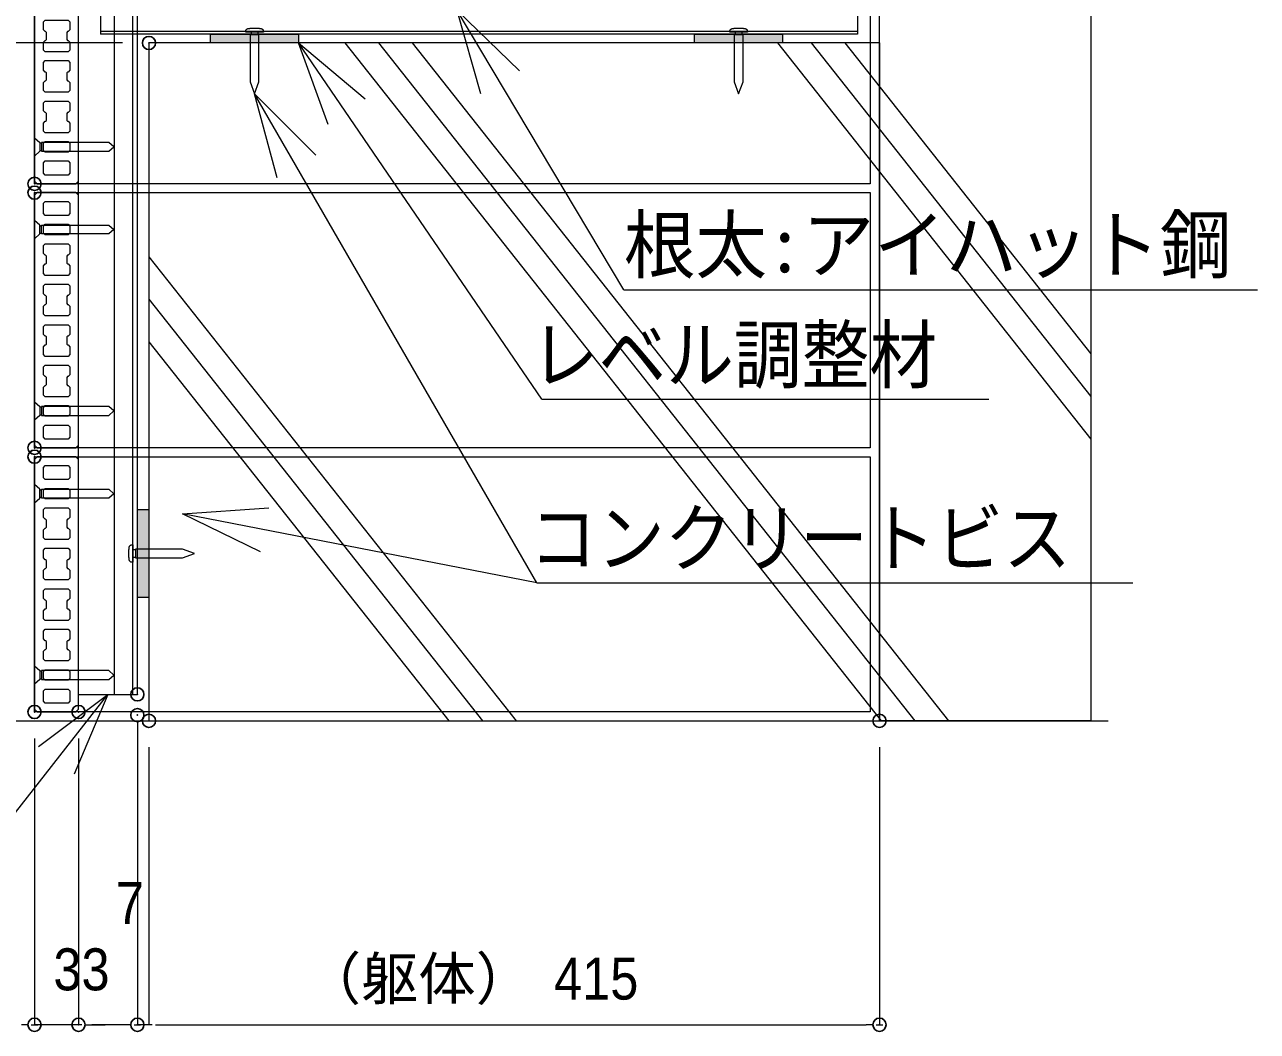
# Model space of a CAD drawing. Units: millimetres, scale not verified. Extents: x -8199 to 8201, y -2963 to 5056.
# Drawn here: x 6114 to 7048, y 441 to 1204 of the extents above; entities that cross this region are included whole.
import ezdxf
from ezdxf.enums import TextEntityAlignment as Align

# ---------------------------------------------------------------- set-up
doc = ezdxf.new("R2010")
doc.units = ezdxf.units.MM
doc.header["$LTSCALE"] = 20
doc.header["$PDMODE"] = 32
doc.header["$PDSIZE"] = 10
for name, color, linetype, lineweight in [('0-1_一般', 4, 'Continuous', 9), ('0-2_寸法', 7, 'Continuous', 9), ('0-3_0', 7, 'Continuous', 9), ('0-7_ビス', 4, 'Continuous', 9)]:
    doc.layers.add(name, color=color, linetype=linetype, lineweight=lineweight)
doc.layers.add('0-4_Defpoints', color=7, linetype='Continuous')
doc.styles.add('Osaka', font='')
doc.styles.add('ＭＳ ゴシック', font='')
doc.styles.get('Osaka').set_extended_font_data('Osaka')
doc.styles.get('ＭＳ ゴシック').set_extended_font_data('MS Gothic')

# ---------------------------------------------------------------- blocks, each defined once
blk = doc.blocks.new('グループ-177-1')
at = {"layer": '0-1_一般', "color": 2}
for p, q in [((446158.6, -94029), (437558.6, -94029)), ((446158.6, -94139), (437558.6, -94139)), ((446158.6, -94697), (437558.6, -94697)), ((446158.6, -94729), (437558.6, -94729))]:
    blk.add_line(p, q, dxfattribs=at)
blk = doc.blocks.new('グループ-178-1')
at = {"layer": '0-1_一般', "color": 2}
for p, q in [((437558.6, -94029), (437558.6, -94729)), ((446158.6, -94029), (446158.6, -94729))]:
    blk.add_line(p, q, dxfattribs=at)
at = {"layer": '0-1_一般'}
blk.add_blockref('グループ-177-1', (0, 0), dxfattribs=at)
blk = doc.blocks.new('グループ-180-1')
at = {"layer": '0-1_一般', "color": 2}
for p, q in [((437308.6, -102229), (437308.6, -94169)), ((437716.6, -102229), (437716.6, -94169)), ((437926.6, -102229), (437926.6, -94169)), ((437976.6, -102229), (437976.6, -94169))]:
    blk.add_line(p, q, dxfattribs=at)
blk = doc.blocks.new('グループ-181-1')
at = {"layer": '0-1_一般', "color": 2}
for p, q in [((437308.6, -94169), (437976.6, -94169)), ((437308.6, -102229), (437976.6, -102229))]:
    blk.add_line(p, q, dxfattribs=at)
at = {"layer": '0-1_一般'}
blk.add_blockref('グループ-180-1', (0, 0), dxfattribs=at)
blk = doc.blocks.new('グループ-65-1')
at = {"layer": '0-1_一般'}
for p, q in [((-40, 298), (-40, 326)), ((40, 326), (40, 298))]:
    blk.add_line(p, q, dxfattribs=at)
for points in [[(-92.2, 357.2), (-93.6, 355.4), (-94.9, 353.5), (-96.1, 351.6), (-97.1, 349.6), (-97.9, 347.6), (-98.6, 345.5), (-99.2, 343.4), (-99.6, 341.3), (-99.9, 339.3), (-100, 337.2), (-100, 336), (-100, 335.5), (-100, 335), (-100, 334.5), (-100, 334.1), (-100, 333.6), (-100, 333.1), (-100, 332.6), (-100, 332.1), (-100, 331.7), (-100, 331.2), (-100, 330.7), (-100, 330.2), (-100, 329.7), (-100, 329.3), (-100, 328.8), (-100, 328.3), (-100, 327.8), (-100, 327.3), (-100, 326.8), (-100, 326.4), (-97.6, 326), (-88.2, 326), (-78.8, 326), (-69.4, 326), (-60, 326), (-50.6, 326), (-41.2, 326), (-31.8, 326)], [(-17.1, 373.6), (-21.8, 373.4), (-26.5, 373.1), (-31.2, 372.8), (-35.9, 372.4), (-40.6, 371.9), (-45.3, 371.4), (-50, 370.8), (-51, 370.7), (-52.1, 370.5), (-53.1, 370.4), (-54.2, 370.3), (-55.2, 370.1), (-56.2, 370), (-57.3, 369.9), (-58.3, 369.7), (-59.3, 369.6), (-60.4, 369.5), (-61.4, 369.3), (-62.5, 369.2), (-63.5, 369.1), (-64.5, 368.9), (-65.6, 368.8), (-66.6, 368.7), (-67.7, 368.5), (-68.7, 368.4), (-69.7, 368.3), (-70.8, 368.1), (-71.8, 368), (-73.6, 367.7), (-75.6, 367.3), (-77.6, 366.8), (-79.6, 366.1), (-81.6, 365.2), (-83.5, 364.2), (-85.4, 363.1), (-87.3, 361.8), (-89, 360.4), (-90.7, 358.8), (-92.2, 357.2)], [(-31.8, 326), (-22.4, 326), (-12.9, 326), (-3.5, 326), (5.9, 326), (15.3, 326), (24.7, 326), (34.1, 326), (43.5, 326), (52.9, 326), (62.4, 326), (71.8, 326), (81.2, 326), (90.6, 326), (100, 326), (100, 326)], [(79.1, 366.3), (77.1, 366.9), (75.1, 367.4), (73.1, 367.8), (71.5, 368), (70.5, 368.2), (69.5, 368.3), (68.4, 368.4), (67.4, 368.6), (66.4, 368.7), (65.3, 368.8), (64.3, 369), (63.2, 369.1), (62.2, 369.2), (61.2, 369.4), (60.1, 369.5), (59.1, 369.6), (58, 369.8), (57, 369.9), (56, 370), (54.9, 370.2), (53.9, 370.3), (52.9, 370.4), (51.8, 370.6), (50.8, 370.7), (48.8, 370.9), (44.1, 371.5), (39.4, 372), (34.7, 372.5), (30, 372.8), (25.3, 373.2), (20.6, 373.5), (15.9, 373.7), (11.2, 373.8), (6.5, 373.9), (1.8, 374), (-2.9, 374), (-7.6, 373.9), (-12.4, 373.8), (-17.1, 373.6)], [(100, 326), (100, 326.5), (100, 327), (100, 327.4), (100, 327.9), (100, 328.4), (100, 328.9), (100, 329.4), (100, 329.9), (100, 330.3), (100, 330.8), (100, 331.3), (100, 331.8), (100, 332.3), (100, 332.7), (100, 333.2), (100, 333.7), (100, 334.2), (100, 334.7), (100, 335.2), (100, 335.6), (100, 336.1), (100, 337.7), (99.8, 339.8), (99.5, 341.8), (99.1, 343.9), (98.5, 346), (97.7, 348.1), (96.8, 350.1), (95.8, 352.1), (94.6, 354), (93.3, 355.8), (91.8, 357.6), (90.3, 359.2), (88.6, 360.7), (86.8, 362.1), (84.9, 363.4), (83, 364.5), (81.1, 365.4), (79.1, 366.3)]]:
    blk.add_lwpolyline(points, dxfattribs=at)
blk.add_lwpolyline([(50, 298), (50, -236), (0, -374), (-50, -236), (-50, 298)], close=True, dxfattribs=at)
blk = doc.blocks.new('シンボル-22')
at = {"layer": '0-1_一般'}
blk.add_blockref('グループ-65-1', (0, 0), dxfattribs=at)
blk = doc.blocks.new('グループ-200-1')
at = {"layer": '0-7_ビス'}
for p, q in [((436887.4, -95966.1), (436869.4, -95966.1)), ((436869.4, -96052.2), (436887.4, -96052.2))]:
    blk.add_line(p, q, dxfattribs=at)
for points in [[(436869.4, -96059.2), (436808.6, -96113.2), (436808.6, -95905.2), (436869.4, -95959.2)], [(436887.4, -96059.2), (437652.4, -96059.2), (437708.6, -96009.2), (437652.4, -95959.2), (436887.4, -95959.2)]]:
    blk.add_lwpolyline(points, close=True, dxfattribs=at)
blk = doc.blocks.new('グループ-201-1')
at = {"layer": '0-7_ビス'}
for p, q in [((436887.4, -98966.1), (436869.4, -98966.1)), ((436869.4, -99052.2), (436887.4, -99052.2))]:
    blk.add_line(p, q, dxfattribs=at)
for points in [[(436869.4, -99059.2), (436808.6, -99113.2), (436808.6, -98905.2), (436869.4, -98959.2)], [(436887.4, -99059.2), (437652.4, -99059.2), (437708.6, -99009.2), (437652.4, -98959.2), (436887.4, -98959.2)]]:
    blk.add_lwpolyline(points, close=True, dxfattribs=at)
blk = doc.blocks.new('グループ-202-1')
at = {"layer": '0-7_ビス'}
for p, q in [((436869.4, -96906), (436887.4, -96906)), ((436887.4, -96992.2), (436869.4, -96992.2))]:
    blk.add_line(p, q, dxfattribs=at)
for points in [[(436869.4, -96899.1), (436808.6, -96845.1), (436808.6, -97053.1), (436869.4, -96999.1)], [(436887.4, -96899.1), (437652.4, -96899.1), (437708.6, -96949.1), (437652.4, -96999.1), (436887.4, -96999.1)]]:
    blk.add_lwpolyline(points, close=True, dxfattribs=at)
blk = doc.blocks.new('グループ-203-1')
at = {"layer": '0-7_ビス'}
for p, q in [((436887.4, -101966.1), (436869.4, -101966.1)), ((436869.4, -102052.2), (436887.4, -102052.2))]:
    blk.add_line(p, q, dxfattribs=at)
for points in [[(436869.4, -102059.2), (436808.6, -102113.2), (436808.6, -101905.2), (436869.4, -101959.2)], [(436887.4, -102059.2), (437652.4, -102059.2), (437708.6, -102009.2), (437652.4, -101959.2), (436887.4, -101959.2)]]:
    blk.add_lwpolyline(points, close=True, dxfattribs=at)
blk = doc.blocks.new('グループ-204-1')
at = {"layer": '0-7_ビス'}
for p, q in [((436869.4, -99906), (436887.4, -99906)), ((436887.4, -99992.2), (436869.4, -99992.2))]:
    blk.add_line(p, q, dxfattribs=at)
for points in [[(436869.4, -99899.1), (436808.6, -99845.1), (436808.6, -100053.1), (436869.4, -99999.1)], [(436887.4, -99899.1), (437652.4, -99899.1), (437708.6, -99949.1), (437652.4, -99999.1), (436887.4, -99999.1)]]:
    blk.add_lwpolyline(points, close=True, dxfattribs=at)
blk = doc.blocks.new('_DOT')
at = {"layer": '0-3_0'}
for p, q in [((-10, 0), (-20, 0)), ((-5, 0), (5, 0))]:
    blk.add_line(p, q, dxfattribs=at)

msp = doc.modelspace()

# ---------------------------------------------------------------- linework, layer by layer
at = {"layer": '0-1_一般', "color": 2}
for p, q in [((6567.78, 1003.02), (6441.34, 1214.54)), ((6505.6, 920.1), (6321.32, 1189.96)), ((6501.8, 781.08), (6287.98, 1151.43)), ((6567.78, 1003.02), (7047.56, 1003.02)), ((6505.6, 920.1), (6844.27, 920.1)), ((6501.8, 781.08), (6233.31, 833.3)), ((6501.8, 781.08), (6953.36, 781.08)), ((5980.8, 446.42), (6176.92, 696.63))]:
    msp.add_line(p, q, dxfattribs=at)
at = {"layer": '0-1_一般', "color": 7}
msp.add_line((5930.96, 676.63), (6934.65, 676.63), dxfattribs=at)
for points in [[(6121.32, 1276.63), (6754.32, 1276.63), (6754.32, 1083.3), (6121.32, 1083.3)], [(6894.65, 1276.63), (6921.32, 1249.96), (6921.32, 676.63), (6761.32, 676.63), (6761.32, 1276.63)], [(6121.32, 1076.63), (6754.32, 1076.63), (6754.32, 883.3), (6121.32, 883.3)], [(6121.32, 876.63), (6754.32, 876.63), (6754.32, 683.3), (6121.32, 683.3)]]:
    msp.add_lwpolyline(points, close=True, dxfattribs=at)
at = {"layer": '0-1_一般'}
for points in [[(6121.32, 1085.3), (6123.32, 1083.3), (6152.65, 1083.3), (6154.65, 1085.3), (6154.65, 1274.62), (6152.64, 1276.63), (6123.33, 1276.63), (6121.32, 1274.62)], [(6127.98, 1199.96), (6127.98, 1205.96), (6129.32, 1207.29), (6146.65, 1207.29), (6147.98, 1205.96), (6147.98, 1199.96), (6146.65, 1198.62), (6146.32, 1198.62), (6145.65, 1197.96), (6145.65, 1192.62), (6146.32, 1191.96), (6146.65, 1191.96), (6147.98, 1190.62), (6147.98, 1184.62), (6146.65, 1183.29), (6129.32, 1183.29), (6127.98, 1184.62), (6127.98, 1190.62), (6129.32, 1191.96), (6129.65, 1191.96), (6130.32, 1192.62), (6130.32, 1197.96), (6129.65, 1198.62), (6129.32, 1198.62)], [(6129.32, 1152.62), (6127.98, 1153.96), (6127.98, 1159.96), (6129.32, 1161.29), (6129.65, 1161.29), (6130.32, 1161.96), (6130.32, 1167.29), (6129.65, 1167.96), (6129.32, 1167.96), (6127.98, 1169.29), (6127.98, 1175.29), (6129.32, 1176.62), (6146.65, 1176.62), (6147.98, 1175.29), (6147.98, 1169.29), (6146.65, 1167.96), (6146.32, 1167.96), (6145.65, 1167.29), (6145.65, 1161.96), (6146.32, 1161.29), (6146.65, 1161.29), (6147.98, 1159.96), (6147.98, 1153.96), (6146.65, 1152.62)], [(6129.32, 1121.96), (6127.98, 1123.29), (6127.98, 1129.29), (6129.32, 1130.62), (6129.65, 1130.62), (6130.32, 1131.29), (6130.32, 1136.62), (6129.65, 1137.29), (6129.32, 1137.29), (6127.98, 1138.62), (6127.98, 1144.62), (6129.32, 1145.96), (6146.65, 1145.96), (6147.98, 1144.62), (6147.98, 1138.62), (6146.65, 1137.29), (6146.32, 1137.29), (6145.65, 1136.62), (6145.65, 1131.29), (6146.32, 1130.62), (6146.65, 1130.62), (6147.98, 1129.29), (6147.98, 1123.29), (6146.65, 1121.96)], [(6146.65, 1107.29), (6129.32, 1107.29), (6127.98, 1108.62), (6127.99, 1113.96), (6129.32, 1115.29), (6146.65, 1115.29), (6147.98, 1113.96), (6147.98, 1108.62)], [(6129.32, 1089.95), (6127.98, 1091.37), (6127.99, 1099.2), (6129.32, 1100.62), (6146.65, 1100.62), (6147.98, 1099.2), (6147.98, 1091.37), (6146.65, 1089.95)], [(6121.32, 885.3), (6123.32, 883.3), (6152.65, 883.3), (6154.65, 885.3), (6154.65, 1074.62), (6152.64, 1076.63), (6123.33, 1076.63), (6121.32, 1074.62)], [(6127.99, 1060.72), (6127.98, 1068.54), (6129.32, 1069.96), (6146.65, 1069.96), (6147.98, 1068.54), (6147.98, 1060.72), (6146.65, 1059.29), (6129.32, 1059.29)], [(6127.98, 1051.29), (6129.32, 1052.63), (6146.65, 1052.63), (6147.98, 1051.29), (6147.98, 1045.96), (6146.65, 1044.62), (6129.32, 1044.62), (6127.99, 1045.96)], [(6127.98, 1030.62), (6127.98, 1036.62), (6129.32, 1037.96), (6146.65, 1037.96), (6147.98, 1036.62), (6147.98, 1030.62), (6146.65, 1029.29), (6146.32, 1029.29), (6145.65, 1028.62), (6145.65, 1023.29), (6146.32, 1022.62), (6146.65, 1022.62), (6147.98, 1021.29), (6147.98, 1015.29), (6146.65, 1013.96), (6129.32, 1013.96), (6127.98, 1015.29), (6127.98, 1021.29), (6129.32, 1022.62), (6129.65, 1022.62), (6130.32, 1023.29), (6130.32, 1028.62), (6129.65, 1029.29), (6129.32, 1029.29)], [(6127.98, 999.96), (6127.98, 1005.96), (6129.32, 1007.29), (6146.65, 1007.29), (6147.98, 1005.96), (6147.98, 999.96), (6146.65, 998.62), (6146.32, 998.62), (6145.65, 997.96), (6145.65, 992.62), (6146.32, 991.96), (6146.65, 991.96), (6147.98, 990.62), (6147.98, 984.62), (6146.65, 983.29), (6129.32, 983.29), (6127.98, 984.62), (6127.98, 990.62), (6129.32, 991.96), (6129.65, 991.96), (6130.32, 992.62), (6130.32, 997.96), (6129.65, 998.62), (6129.32, 998.62)], [(6129.32, 952.62), (6127.98, 953.96), (6127.98, 959.96), (6129.32, 961.29), (6129.65, 961.29), (6130.32, 961.96), (6130.32, 967.29), (6129.65, 967.96), (6129.32, 967.96), (6127.98, 969.29), (6127.98, 975.29), (6129.32, 976.62), (6146.65, 976.62), (6147.98, 975.29), (6147.98, 969.29), (6146.65, 967.96), (6146.32, 967.96), (6145.65, 967.29), (6145.65, 961.96), (6146.32, 961.29), (6146.65, 961.29), (6147.98, 959.96), (6147.98, 953.96), (6146.65, 952.62)], [(6129.32, 921.96), (6127.98, 923.29), (6127.98, 929.29), (6129.32, 930.62), (6129.65, 930.62), (6130.32, 931.29), (6130.32, 936.62), (6129.65, 937.29), (6129.32, 937.29), (6127.98, 938.62), (6127.98, 944.62), (6129.32, 945.96), (6146.65, 945.96), (6147.98, 944.62), (6147.98, 938.62), (6146.65, 937.29), (6146.32, 937.29), (6145.65, 936.62), (6145.65, 931.29), (6146.32, 930.62), (6146.65, 930.62), (6147.98, 929.29), (6147.98, 923.29), (6146.65, 921.96)], [(6146.65, 907.29), (6129.32, 907.29), (6127.98, 908.62), (6127.99, 913.96), (6129.32, 915.29), (6146.65, 915.29), (6147.98, 913.96), (6147.98, 908.62)], [(6129.32, 889.95), (6127.98, 891.37), (6127.99, 899.2), (6129.32, 900.62), (6146.65, 900.62), (6147.98, 899.2), (6147.98, 891.37), (6146.65, 889.95)], [(6121.32, 685.3), (6123.32, 683.3), (6152.65, 683.3), (6154.65, 685.3), (6154.65, 874.62), (6152.64, 876.63), (6123.33, 876.63), (6121.32, 874.62)], [(6127.99, 860.72), (6127.98, 868.54), (6129.32, 869.96), (6146.65, 869.96), (6147.98, 868.54), (6147.98, 860.72), (6146.65, 859.29), (6129.32, 859.29)], [(6127.98, 851.29), (6129.32, 852.63), (6146.65, 852.63), (6147.98, 851.29), (6147.98, 845.96), (6146.65, 844.62), (6129.32, 844.62), (6127.99, 845.96)], [(6127.98, 830.62), (6127.98, 836.62), (6129.32, 837.96), (6146.65, 837.96), (6147.98, 836.62), (6147.98, 830.62), (6146.65, 829.29), (6146.32, 829.29), (6145.65, 828.62), (6145.65, 823.29), (6146.32, 822.62), (6146.65, 822.62), (6147.98, 821.29), (6147.98, 815.29), (6146.65, 813.96), (6129.32, 813.96), (6127.98, 815.29), (6127.98, 821.29), (6129.32, 822.62), (6129.65, 822.62), (6130.32, 823.29), (6130.32, 828.62), (6129.65, 829.29), (6129.32, 829.29)], [(6127.98, 799.96), (6127.98, 805.96), (6129.32, 807.29), (6146.65, 807.29), (6147.98, 805.96), (6147.98, 799.96), (6146.65, 798.62), (6146.32, 798.62), (6145.65, 797.96), (6145.65, 792.62), (6146.32, 791.96), (6146.65, 791.96), (6147.98, 790.62), (6147.98, 784.62), (6146.65, 783.29), (6129.32, 783.29), (6127.98, 784.62), (6127.98, 790.62), (6129.32, 791.96), (6129.65, 791.96), (6130.32, 792.62), (6130.32, 797.96), (6129.65, 798.62), (6129.32, 798.62)], [(6129.32, 752.62), (6127.98, 753.96), (6127.98, 759.96), (6129.32, 761.29), (6129.65, 761.29), (6130.32, 761.96), (6130.32, 767.29), (6129.65, 767.96), (6129.32, 767.96), (6127.98, 769.29), (6127.98, 775.29), (6129.32, 776.62), (6146.65, 776.62), (6147.98, 775.29), (6147.98, 769.29), (6146.65, 767.96), (6146.32, 767.96), (6145.65, 767.29), (6145.65, 761.96), (6146.32, 761.29), (6146.65, 761.29), (6147.98, 759.96), (6147.98, 753.96), (6146.65, 752.62)], [(6129.32, 721.96), (6127.98, 723.29), (6127.98, 729.29), (6129.32, 730.62), (6129.65, 730.62), (6130.32, 731.29), (6130.32, 736.62), (6129.65, 737.29), (6129.32, 737.29), (6127.98, 738.62), (6127.98, 744.62), (6129.32, 745.96), (6146.65, 745.96), (6147.98, 744.62), (6147.98, 738.62), (6146.65, 737.29), (6146.32, 737.29), (6145.65, 736.62), (6145.65, 731.29), (6146.32, 730.62), (6146.65, 730.62), (6147.98, 729.29), (6147.98, 723.29), (6146.65, 721.96)], [(6146.65, 707.29), (6129.32, 707.29), (6127.98, 708.62), (6127.99, 713.96), (6129.32, 715.29), (6146.65, 715.29), (6147.98, 713.96), (6147.98, 708.62)], [(6129.32, 689.95), (6127.98, 691.37), (6127.99, 699.2), (6129.32, 700.62), (6146.65, 700.62), (6147.98, 699.2), (6147.98, 691.37), (6146.65, 689.95)]]:
    msp.add_lwpolyline(points, close=True, dxfattribs=at)
at = {"layer": '0-1_一般', "color": 2}
for points in [[(6459.46, 1151.34), (6441.34, 1214.54), (6488.63, 1168.87)], [(6343.8, 1128.19), (6321.32, 1189.96), (6371.68, 1147.71)], [(6305, 1087.93), (6287.98, 1151.43), (6334.47, 1104.94)], [(6292.4, 804.48), (6233.31, 833.3), (6298.89, 837.88)], [(6124.41, 657.07), (6176.92, 696.63), (6151.23, 636.12)]]:
    msp.add_lwpolyline(points, dxfattribs=at)
at = {"layer": '0-2_寸法'}
for p, q in [((6187.98, 1189.96), (5734.65, 1189.96)), ((6187.98, 1189.96), (5734.65, 1189.96)), ((6761.32, 1189.96), (6207.98, 1189.96)), ((6207.98, 1189.96), (6207.98, 676.63)), ((6356.41, 1189.96), (6762.58, 676.63)), ((6381.92, 1189.96), (6788.08, 676.63)), ((6407.42, 1189.96), (6813.58, 676.63)), ((6683.96, 1189.96), (6921.32, 889.98)), ((6709.46, 1189.96), (6921.32, 922.21)), ((6734.97, 1189.96), (6921.32, 954.44)), ((6761.32, 1189.96), (6761.32, 676.63)), ((6207.98, 1028.05), (6486.04, 676.63)), ((6207.98, 995.82), (6460.54, 676.63)), ((6207.98, 963.59), (6435.03, 676.63)), ((6199.18, 676.63), (6199.18, 446.42)), ((6121.31, 663.3), (6121.31, 446.42)), ((6154.65, 663.3), (6154.65, 446.42)), ((6154.65, 663.3), (6154.65, 446.42)), ((6199.18, 660.9), (6199.18, 446.42)), ((6207.98, 656.63), (6207.98, 446.42)), ((6207.98, 656.63), (6207.98, 446.42)), ((6761.32, 656.63), (6761.32, 446.42)), ((6154.65, 446.42), (6121.31, 446.42)), ((6164.66, 446.42), (6174.68, 446.42)), ((6189.17, 446.42), (6164.66, 446.42)), ((6189.17, 446.42), (6179.15, 446.42)), ((6207.98, 446.42), (6199.18, 446.42)), ((6218, 446.42), (6751.3, 446.42)), ((6218, 446.42), (6228.01, 446.42))]:
    msp.add_line(p, q, dxfattribs=at)
for points in [[(6254.65, 1189.96), (6254.65, 1196.63), (6321.32, 1196.63), (6321.32, 1189.96)], [(6621.32, 1189.96), (6621.32, 1196.63), (6687.98, 1196.63), (6687.98, 1189.96)], [(6199.18, 836.63), (6207.98, 836.63), (6207.98, 769.96), (6199.18, 769.96)]]:
    msp.add_lwpolyline(points, close=True, dxfattribs=at)
at = {"layer": '0-2_寸法', "color": 132}
for points in [[(6254.65, 1189.96), (6321.32, 1189.96), (6254.65, 1196.63), (6321.32, 1196.63)], [(6621.32, 1189.96), (6687.98, 1189.96), (6621.32, 1196.63), (6687.98, 1196.63)], [(6199.18, 836.63), (6199.18, 769.96), (6207.98, 836.63), (6207.98, 769.96)]]:
    msp.add_solid(points, dxfattribs=at)
at = {"layer": '0-4_Defpoints'}
for p in [(6207.98, 1189.96), (6121.31, 1083.3), (6121.32, 1083.3), (6121.31, 1076.63), (6121.32, 1076.63), (6121.31, 883.3), (6121.32, 883.3), (6121.31, 876.63), (6121.32, 876.63), (6199.18, 696.63), (6121.31, 683.3), (6121.31, 683.3), (6121.32, 683.3), (6154.65, 683.3), (6199.18, 680.9), (6207.98, 676.63), (6761.32, 676.63), (6121.31, 446.42), (6154.65, 446.42), (6199.18, 446.42), (6761.32, 446.42)]:
    msp.add_point(p, dxfattribs=at)

# ---------------------------------------------------------------- block references
at = {"layer": '0-1_一般', "xscale": 0.06666667, "yscale": 0.06666667}
for name in ['グループ-178-1', 'グループ-181-1']:
    msp.add_blockref(name, (-22999.26, 7511.9), dxfattribs=at)
at = {"layer": '0-2_寸法', "xscale": 0.5007446, "yscale": 0.5007446}
for p in [(6121.31, 446.42), (6199.18, 446.42), (6199.18, 446.42), (6761.32, 446.42)]:
    msp.add_blockref('_DOT', p, dxfattribs=at)
at = {"layer": '0-2_寸法', "xscale": 0.5007446, "yscale": 0.5007446, "rotation": 180}
for p in [(6154.65, 446.42), (6154.65, 446.42), (6207.98, 446.42), (6207.98, 446.42)]:
    msp.add_blockref('_DOT', p, dxfattribs=at)
at = {"layer": '0-7_ビス', "yscale": 0.06666667}
for name, p, xscale in [('シンボル-22', (6287.98, 1176.36), -0.06666667), ('シンボル-22', (6654.65, 1176.36), -0.06666667), ('グループ-200-1', (-22999.26, 7511.9), 0.06666667), ('グループ-202-1', (-22999.26, 7511.9), 0.06666667), ('グループ-201-1', (-22999.26, 7511.9), 0.06666667), ('グループ-204-1', (-22999.26, 7511.9), 0.06666667), ('グループ-203-1', (-22999.26, 7511.9), 0.06666667)]:
    msp.add_blockref(name, p, dxfattribs=dict(at, xscale=xscale))
at = {"layer": '0-7_ビス', "xscale": -0.06666667, "yscale": 0.06666667, "rotation": 90}
msp.add_blockref('シンボル-22', (6217.58, 803.3), dxfattribs=at)

# ---------------------------------------------------------------- texts
at = {"layer": '0-2_寸法', "color": 4, "style": 'ＭＳ ゴシック'}
for s, width, p in [('根太:アイハット鋼', 0.95, (6567.78, 1003.72)), ('レベル調整材', 0.9, (6497.16, 920.38)), ('コンクリートビス', 0.9, (6496.01, 781.6))]:
    msp.add_text(s, height=41.79, dxfattribs=dict(at, width=width)).set_placement(p, align=Align.BOTTOM_LEFT)
at = {"layer": '0-2_寸法', "style": 'Osaka', "width": 0.9}
for s, p in [('7', (6182.9, 513.09)), ('33', (6135.55, 462.92)), ('415', (6514.8, 455.92))]:
    msp.add_text(s, height=31.82, dxfattribs=at).set_placement(p, align=Align.BOTTOM_LEFT)
at = {"layer": '0-2_寸法', "style": 'Osaka'}
msp.add_text('（躯体）', height=31.82, dxfattribs=at).set_placement((6325.26, 455.92), align=Align.BOTTOM_LEFT)

doc.saveas('drawing.dxf')
